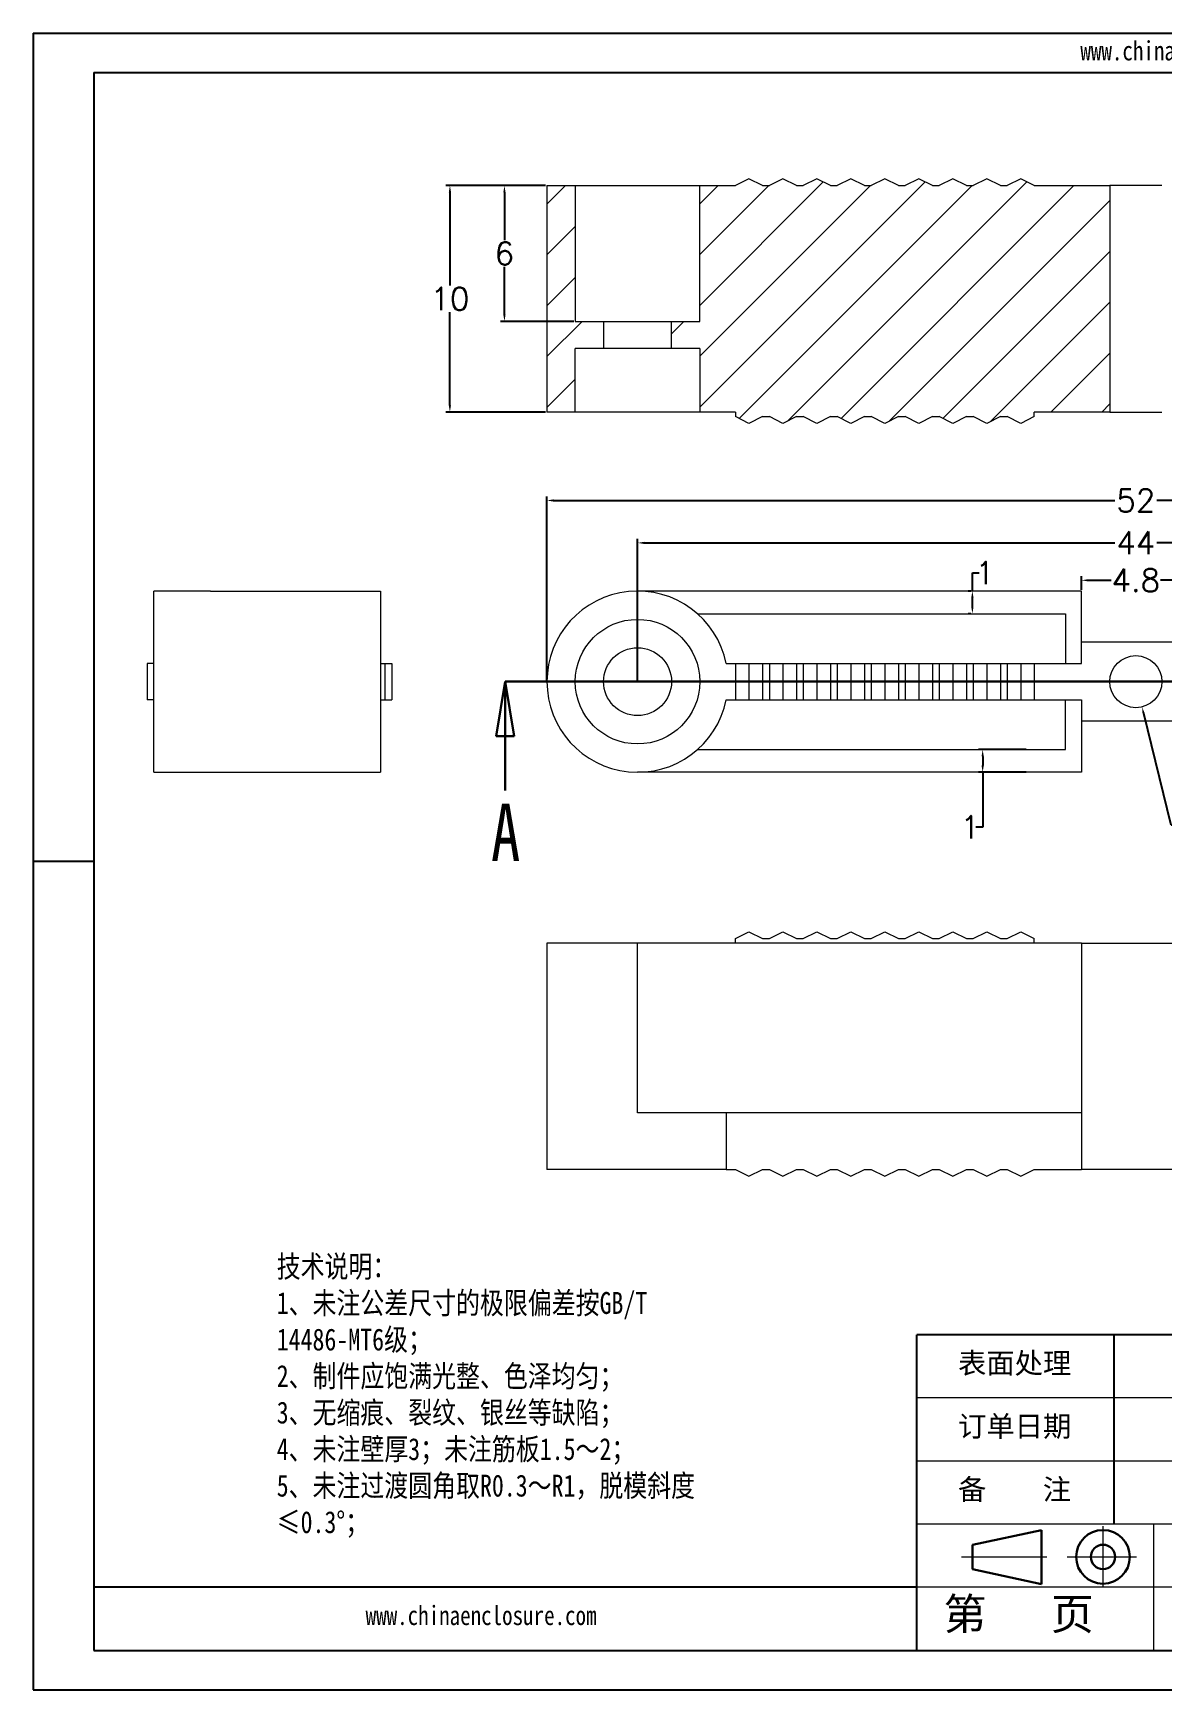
# Model space of a CAD drawing. Header units: inches. Extents: x 3735 to 5010, y 1126 to 1400.
# Drawn here: x 3735.5 to 3785.3, y 1125.7 to 1198.8 of the extents above; entities that cross this region are included whole.
import ezdxf

# ---------------------------------------------------------------- set-up
doc = ezdxf.new("R2010")
doc.units = ezdxf.units.IN
doc.header["$LTSCALE"] = 15
doc.linetypes.add('CENTER2', pattern=[28.575, 19.05, -3.175, 3.175, -3.175])
doc.linetypes.add('PHANTOM', pattern=[12.7, 6.35, -1.27, 1.27, -1.27, 1.27, -1.27])
doc.layers.add('文字', color=81, linetype='Continuous')
for name, color, linetype, lineweight in [('粗实线', 7, 'Continuous', 30), ('细实线', 3, 'Continuous', 9), ('细点划线', 2, 'CENTER2', 9)]:
    doc.layers.add(name, color=color, linetype=linetype, lineweight=lineweight)
doc.styles.add('SLDTEXTSTYLE0', font='TXT', dxfattribs={"width": 0.75})
doc.styles.get("Standard").update_dxf_attribs({"font": 'txt', "bigfont": 'gbcbig.shx'})
doc.styles.add('宋体', font='', dxfattribs={"width": 0.8, "height": 3.5})
doc.styles.get('宋体').set_extended_font_data('SimSun')
doc.dimstyles.new('1.5', dxfattribs={"dimtxt": 1, "dimasz": 0.3, "dimexe": 0.18, "dimexo": 0.0625, "dimgap": 0.09, "dimtad": 0, "dimtih": 1, "dimtoh": 1, "dimdsep": 46, "dimtxsty": 'Standard', "dimcen": 0, "dimclrd": 3, "dimclre": 3, "dimadec": 0, "dimazin": 2, "dimtfac": 1, "dimtofl": 0, "dimtmove": 0, "dimatfit": 3, "dimfxl": 1, "dimtolj": 1, "dimtzin": 0, "dimarcsym": 0})
pattern_1 = [(45, (47.1795, -297.1277), (-1.122532, 1.122532), [])]

# ---------------------------------------------------------------- blocks, each defined once
blk = doc.blocks.new('_CLOSED')
at = {"color": 0, "linetype": 'ByBlock', "lineweight": -2}
for p, q in [((-1, 0.166667), (0, 0)), ((-1, 0.166667), (-1, -0.166667)), ((0, 0), (-1, -0.166667)), ((0, 0), (-1, 0))]:
    blk.add_line(p, q, dxfattribs=at)
blk = doc.blocks.new('*D278')
at = {"color": 3, "lineweight": -2}
for p, q in [((3762.184, 1170.238), (3762.184, 1176.484)), ((3806.184, 1170.238), (3806.184, 1176.484)), ((3762.484, 1176.304), (3783.26, 1176.304)), ((3805.884, 1176.304), (3785.107, 1176.304))]:
    blk.add_line(p, q, dxfattribs=at)
at = {"color": 3}
for points in [[(3762.484, 1176.354), (3762.484, 1176.254), (3762.184, 1176.304)], [(3805.884, 1176.354), (3805.884, 1176.254), (3806.184, 1176.304)]]:
    blk.add_solid(points, dxfattribs=at)
at = {"layer": 'Defpoints', "color": 0}
for p in [(3806.184, 1176.304), (3762.184, 1170.176), (3806.184, 1170.176)]:
    blk.add_point(p, dxfattribs=at)
at = {"color": 0, "insert": (3784.184, 1176.304), "char_height": 1, "attachment_point": 5}
blk.add_mtext('\\A1;44', dxfattribs=at)
blk = doc.blocks.new('*D282')
at = {"color": 3, "lineweight": -2}
for p, q in [((3758.184, 1170.238), (3758.184, 1178.357)), ((3758.484, 1178.177), (3783.26, 1178.177)), ((3809.884, 1178.177), (3785.107, 1178.177)), ((3810.184, 1170.238), (3810.184, 1178.357))]:
    blk.add_line(p, q, dxfattribs=at)
at = {"color": 3}
for points in [[(3758.484, 1178.227), (3758.484, 1178.127), (3758.184, 1178.177)], [(3809.884, 1178.227), (3809.884, 1178.127), (3810.184, 1178.177)]]:
    blk.add_solid(points, dxfattribs=at)
at = {"layer": 'Defpoints', "color": 0}
for p in [(3758.184, 1178.177), (3758.184, 1170.176), (3810.184, 1170.176)]:
    blk.add_point(p, dxfattribs=at)
at = {"color": 0, "insert": (3784.184, 1178.177), "char_height": 1, "attachment_point": 5}
blk.add_mtext('\\A1;52', dxfattribs=at)
blk = doc.blocks.new('*D284')
at = {"color": 3, "lineweight": -2}
for p, q in [((3779.349, 1167.176), (3777.242, 1167.176)), ((3777.422, 1166.876), (3777.422, 1166.476)), ((3779.349, 1166.176), (3777.242, 1166.176)), ((3777.422, 1166.176), (3777.422, 1163.752)), ((3777.422, 1163.752), (3777.122, 1163.752))]:
    blk.add_line(p, q, dxfattribs=at)
at = {"color": 3}
for points in [[(3777.372, 1166.876), (3777.472, 1166.876), (3777.422, 1167.176)], [(3777.372, 1166.476), (3777.472, 1166.476), (3777.422, 1166.176)]]:
    blk.add_solid(points, dxfattribs=at)
at = {"layer": 'Defpoints', "color": 0}
for p in [(3779.412, 1167.176), (3777.422, 1166.176), (3779.412, 1166.176)]:
    blk.add_point(p, dxfattribs=at)
at = {"color": 0, "insert": (3776.866, 1163.752), "char_height": 1, "attachment_point": 5}
blk.add_mtext('\\A1;1', dxfattribs=at)
blk = doc.blocks.new('*D287')
at = {"color": 3, "lineweight": -2}
for p, q in [((3785.746, 1163.836), (3784.531, 1168.768)), ((3786.046, 1163.836), (3785.746, 1163.836))]:
    blk.add_line(p, q, dxfattribs=at)
at = {"color": 3}
blk.add_solid([(3784.579, 1168.78), (3784.482, 1168.756), (3784.459, 1169.059)], dxfattribs=at)
at = {"layer": 'Defpoints', "color": 0}
for p in [(3783.908, 1171.292), (3784.459, 1169.059)]:
    blk.add_point(p, dxfattribs=at)
at = {"color": 0, "insert": (3787.636, 1163.836), "char_height": 1, "attachment_point": 5}
blk.add_mtext('\\A1;∅2.3', dxfattribs=at)
blk = doc.blocks.new('*D291')
at = {"color": 3, "lineweight": -2}
for p, q in [((3776.968, 1174.176), (3776.968, 1174.976)), ((3776.968, 1174.976), (3777.268, 1174.976)), ((3776.906, 1174.176), (3776.788, 1174.176)), ((3776.968, 1173.476), (3776.968, 1173.876)), ((3776.906, 1173.176), (3776.788, 1173.176))]:
    blk.add_line(p, q, dxfattribs=at)
at = {"color": 3}
for points in [[(3776.918, 1173.876), (3777.018, 1173.876), (3776.968, 1174.176)], [(3776.918, 1173.476), (3777.018, 1173.476), (3776.968, 1173.176)]]:
    blk.add_solid(points, dxfattribs=at)
at = {"layer": 'Defpoints', "color": 0}
for p in [(3776.968, 1174.176), (3776.968, 1174.176), (3776.968, 1173.176)]:
    blk.add_point(p, dxfattribs=at)
at = {"color": 0, "insert": (3777.525, 1174.976), "char_height": 1, "attachment_point": 5}
blk.add_mtext('\\A1;1', dxfattribs=at)
blk = doc.blocks.new('*D292')
at = {"color": 3, "lineweight": -2}
for p, q in [((3781.784, 1174.238), (3781.784, 1174.831)), ((3782.084, 1174.651), (3783.094, 1174.651)), ((3786.284, 1174.651), (3785.274, 1174.651)), ((3786.584, 1174.238), (3786.584, 1174.831))]:
    blk.add_line(p, q, dxfattribs=at)
at = {"color": 3}
for points in [[(3782.084, 1174.701), (3782.084, 1174.601), (3781.784, 1174.651)], [(3786.284, 1174.701), (3786.284, 1174.601), (3786.584, 1174.651)]]:
    blk.add_solid(points, dxfattribs=at)
at = {"layer": 'Defpoints', "color": 0}
for p in [(3781.784, 1174.176), (3786.584, 1174.651), (3786.584, 1174.176)]:
    blk.add_point(p, dxfattribs=at)
at = {"color": 0, "insert": (3784.184, 1174.651), "char_height": 1, "attachment_point": 5}
blk.add_mtext('\\A1;4.8', dxfattribs=at)
blk = doc.blocks.new('*D294')
at = {"color": 3, "lineweight": -2}
for p, q in [((3758.121, 1192.082), (3756.128, 1192.082)), ((3756.308, 1191.782), (3756.308, 1189.672)), ((3756.308, 1186.382), (3756.308, 1188.492)), ((3759.371, 1186.082), (3756.128, 1186.082))]:
    blk.add_line(p, q, dxfattribs=at)
at = {"color": 3}
for points in [[(3756.258, 1191.782), (3756.358, 1191.782), (3756.308, 1192.082)], [(3756.258, 1186.382), (3756.358, 1186.382), (3756.308, 1186.082)]]:
    blk.add_solid(points, dxfattribs=at)
at = {"layer": 'Defpoints', "color": 0}
for p in [(3756.308, 1192.082), (3758.184, 1192.082), (3759.434, 1186.082)]:
    blk.add_point(p, dxfattribs=at)
at = {"color": 0, "insert": (3756.308, 1189.082), "char_height": 1, "attachment_point": 5}
blk.add_mtext('\\A1;6', dxfattribs=at)
blk = doc.blocks.new('*D297')
at = {"color": 3, "lineweight": -2}
for p, q in [((3758.121, 1192.082), (3753.72, 1192.082)), ((3753.9, 1191.782), (3753.9, 1187.672)), ((3753.9, 1182.382), (3753.9, 1186.492)), ((3758.121, 1182.082), (3753.72, 1182.082))]:
    blk.add_line(p, q, dxfattribs=at)
at = {"color": 3}
for points in [[(3753.85, 1191.782), (3753.95, 1191.782), (3753.9, 1192.082)], [(3753.85, 1182.382), (3753.95, 1182.382), (3753.9, 1182.082)]]:
    blk.add_solid(points, dxfattribs=at)
at = {"layer": 'Defpoints', "color": 0}
for p in [(3753.9, 1192.082), (3758.184, 1192.082), (3758.184, 1182.082)]:
    blk.add_point(p, dxfattribs=at)
at = {"color": 0, "insert": (3753.9, 1187.082), "char_height": 1, "attachment_point": 5}
blk.add_mtext('\\A1;10', dxfattribs=at)

msp = doc.modelspace()

# ---------------------------------------------------------------- hatches: boundary and pattern name
at = {"linetype": 'Continuous', "lineweight": 0}
h = msp.add_hatch(dxfattribs=at)
h.set_pattern_fill('ANSI31', color=4, scale=0.5, style=0)
h.set_pattern_definition(pattern_1)
h.paths.add_polyline_path([(3759.434, 1186.082), (3759.434, 1192.082), (3758.184, 1192.082), (3758.184, 1182.082), (3759.434, 1182.082), (3759.434, 1184.882), (3760.684, 1184.882), (3760.684, 1186.082)], flags=0)
h = msp.add_hatch(dxfattribs=at)
h.set_pattern_fill('ANSI31', color=4, scale=0.5, style=0)
h.set_pattern_definition(pattern_1)
h.paths.add_polyline_path([(3772.203, 1192.082), (3771.603, 1192.382), (3771.003, 1192.082), (3770.703, 1192.082), (3770.103, 1192.382), (3769.503, 1192.082), (3769.203, 1192.082), (3768.603, 1192.382), (3768.003, 1192.082), (3767.703, 1192.082), (3767.103, 1192.382), (3766.503, 1192.082), (3764.934, 1192.082), (3764.934, 1186.082), (3763.684, 1186.082), (3763.684, 1184.882), (3764.934, 1184.882), (3764.934, 1182.082), (3766.503, 1182.082), (3766.503, 1181.882), (3767.103, 1181.582), (3767.703, 1181.882), (3768.003, 1181.882), (3768.603, 1181.582), (3769.203, 1181.882), (3769.503, 1181.882), (3770.103, 1181.582), (3770.703, 1181.882), (3771.003, 1181.882), (3771.603, 1181.582), (3772.203, 1181.882), (3772.503, 1181.882), (3773.103, 1181.582), (3773.703, 1181.882), (3774.003, 1181.882), (3774.603, 1181.582), (3775.203, 1181.882), (3775.503, 1181.882), (3776.103, 1181.582), (3776.703, 1181.882), (3777.003, 1181.882), (3777.603, 1181.582), (3778.203, 1181.882), (3778.503, 1181.882), (3779.103, 1181.582), (3779.703, 1181.882), (3779.703, 1182.082), (3783.034, 1182.082), (3783.034, 1192.082), (3779.703, 1192.082), (3779.103, 1192.382), (3778.503, 1192.082), (3778.203, 1192.082), (3777.603, 1192.382), (3777.003, 1192.082), (3776.703, 1192.082), (3776.103, 1192.382), (3775.503, 1192.082), (3775.203, 1192.082), (3774.603, 1192.382), (3774.003, 1192.082), (3773.703, 1192.082), (3773.103, 1192.382), (3772.503, 1192.082)], flags=0)

# ---------------------------------------------------------------- linework, layer by layer
for p, q in [((3735.499, 1198.813), (3838.964, 1198.813)), ((3735.499, 1198.813), (3735.499, 1125.657)), ((3738.176, 1197.071), (3837.222, 1197.071)), ((3738.176, 1197.071), (3738.176, 1127.398)), ((3738.176, 1162.235), (3735.499, 1162.235)), ((3735.499, 1159.525), (3735.499, 1125.657)), ((3795.418, 1141.333), (3774.516, 1141.333)), ((3774.516, 1127.398), (3774.516, 1141.333)), ((3783.225, 1132.972), (3783.225, 1141.333)), ((3774.516, 1130.185), (3738.176, 1130.185)), ((3738.176, 1127.398), (3837.222, 1127.398)), ((3735.499, 1125.657), (3838.964, 1125.657)), ((3735.499, 1125.657), (3783.399, 1125.657))]:
    msp.add_line(p, q)
at = {"color": 7, "linetype": 'Continuous', "lineweight": 15}
for p, q in [((3758.184, 1192.082), (3758.184, 1182.082)), ((3758.184, 1192.082), (3759.434, 1192.082)), ((3759.434, 1192.082), (3759.434, 1186.082)), ((3759.434, 1192.082), (3764.934, 1192.082)), ((3764.934, 1186.082), (3764.934, 1192.082)), ((3764.934, 1192.082), (3766.503, 1192.082)), ((3767.103, 1192.382), (3766.503, 1192.082)), ((3767.703, 1192.082), (3767.103, 1192.382)), ((3767.703, 1192.082), (3768.003, 1192.082)), ((3768.603, 1192.382), (3768.003, 1192.082)), ((3769.203, 1192.082), (3768.603, 1192.382)), ((3769.203, 1192.082), (3769.503, 1192.082)), ((3770.103, 1192.382), (3769.503, 1192.082)), ((3770.703, 1192.082), (3770.103, 1192.382)), ((3770.703, 1192.082), (3771.003, 1192.082)), ((3771.603, 1192.382), (3771.003, 1192.082)), ((3772.203, 1192.082), (3771.603, 1192.382)), ((3772.203, 1192.082), (3772.503, 1192.082)), ((3773.103, 1192.382), (3772.503, 1192.082)), ((3773.703, 1192.082), (3773.103, 1192.382)), ((3773.703, 1192.082), (3774.003, 1192.082)), ((3774.603, 1192.382), (3774.003, 1192.082)), ((3775.203, 1192.082), (3774.603, 1192.382)), ((3775.203, 1192.082), (3775.503, 1192.082)), ((3776.103, 1192.382), (3775.503, 1192.082)), ((3776.703, 1192.082), (3776.103, 1192.382)), ((3776.703, 1192.082), (3777.003, 1192.082)), ((3777.603, 1192.382), (3777.003, 1192.082)), ((3778.203, 1192.082), (3777.603, 1192.382)), ((3778.203, 1192.082), (3778.503, 1192.082)), ((3779.103, 1192.382), (3778.503, 1192.082)), ((3779.703, 1192.082), (3779.103, 1192.382)), ((3779.703, 1192.082), (3783.034, 1192.082)), ((3783.034, 1192.082), (3783.034, 1182.082)), ((3785.334, 1192.082), (3783.034, 1192.082)), ((3759.434, 1186.082), (3760.684, 1186.082)), ((3760.684, 1186.082), (3760.684, 1184.882)), ((3760.684, 1186.082), (3763.684, 1186.082)), ((3763.684, 1184.882), (3763.684, 1186.082)), ((3763.684, 1186.082), (3764.934, 1186.082)), ((3759.434, 1182.082), (3759.434, 1184.882)), ((3760.684, 1184.882), (3759.434, 1184.882)), ((3763.684, 1184.882), (3760.684, 1184.882)), ((3764.934, 1184.882), (3763.684, 1184.882)), ((3764.934, 1184.882), (3764.934, 1182.082)), ((3759.434, 1182.082), (3758.184, 1182.082)), ((3764.934, 1182.082), (3759.434, 1182.082)), ((3766.503, 1182.082), (3764.934, 1182.082)), ((3766.503, 1182.082), (3766.503, 1181.882)), ((3767.103, 1181.582), (3766.503, 1181.882)), ((3767.703, 1181.882), (3767.103, 1181.582)), ((3767.703, 1181.882), (3768.003, 1181.882)), ((3768.603, 1181.582), (3768.003, 1181.882)), ((3769.203, 1181.882), (3768.603, 1181.582)), ((3769.203, 1181.882), (3769.503, 1181.882)), ((3770.103, 1181.582), (3769.503, 1181.882)), ((3770.703, 1181.882), (3770.103, 1181.582)), ((3770.703, 1181.882), (3771.003, 1181.882)), ((3771.603, 1181.582), (3771.003, 1181.882)), ((3772.203, 1181.882), (3771.603, 1181.582)), ((3772.203, 1181.882), (3772.503, 1181.882)), ((3773.103, 1181.582), (3772.503, 1181.882)), ((3773.703, 1181.882), (3773.103, 1181.582)), ((3773.703, 1181.882), (3774.003, 1181.882)), ((3774.603, 1181.582), (3774.003, 1181.882)), ((3775.203, 1181.882), (3774.603, 1181.582)), ((3775.203, 1181.882), (3775.503, 1181.882)), ((3776.103, 1181.582), (3775.503, 1181.882)), ((3776.703, 1181.882), (3776.103, 1181.582)), ((3776.703, 1181.882), (3777.003, 1181.882)), ((3777.603, 1181.582), (3777.003, 1181.882)), ((3778.203, 1181.882), (3777.603, 1181.582)), ((3778.203, 1181.882), (3778.503, 1181.882)), ((3779.103, 1181.582), (3778.503, 1181.882)), ((3779.703, 1181.882), (3779.103, 1181.582)), ((3783.034, 1182.082), (3779.703, 1182.082)), ((3779.703, 1181.882), (3779.703, 1182.082)), ((3783.034, 1182.082), (3785.334, 1182.082)), ((3743.333, 1174.176), (3740.833, 1174.176)), ((3740.833, 1166.176), (3740.833, 1174.176)), ((3743.333, 1174.176), (3750.833, 1174.176)), ((3750.833, 1174.176), (3750.833, 1166.176)), ((3781.784, 1174.176), (3762.184, 1174.176)), ((3781.784, 1171.926), (3781.784, 1174.176)), ((3764.829, 1173.176), (3781.084, 1173.176)), ((3781.084, 1173.176), (3781.084, 1170.976)), ((3781.784, 1170.976), (3781.784, 1171.926)), ((3786.584, 1171.926), (3781.784, 1171.926)), ((3740.533, 1170.976), (3740.533, 1169.376)), ((3740.833, 1170.976), (3740.533, 1170.976)), ((3750.833, 1170.976), (3751.033, 1170.976)), ((3751.033, 1170.976), (3751.033, 1169.376)), ((3751.033, 1170.976), (3751.333, 1170.976)), ((3751.333, 1170.976), (3751.333, 1169.376)), ((3766.103, 1170.976), (3766.503, 1170.976)), ((3766.503, 1170.976), (3766.503, 1169.376)), ((3766.503, 1170.976), (3767.103, 1170.976)), ((3767.103, 1170.976), (3767.103, 1169.376)), ((3767.103, 1170.976), (3767.703, 1170.976)), ((3767.703, 1170.976), (3767.703, 1169.376)), ((3767.703, 1170.976), (3768.003, 1170.976)), ((3768.003, 1170.976), (3768.003, 1169.376)), ((3768.003, 1170.976), (3768.603, 1170.976)), ((3768.603, 1170.976), (3768.603, 1169.376)), ((3768.603, 1170.976), (3769.203, 1170.976)), ((3769.203, 1170.976), (3769.203, 1169.376)), ((3769.203, 1170.976), (3769.503, 1170.976)), ((3769.503, 1170.976), (3769.503, 1169.376)), ((3769.503, 1170.976), (3770.103, 1170.976)), ((3770.103, 1170.976), (3770.103, 1169.376)), ((3770.103, 1170.976), (3770.703, 1170.976)), ((3770.703, 1170.976), (3770.703, 1169.376)), ((3770.703, 1170.976), (3771.003, 1170.976)), ((3771.003, 1170.976), (3771.003, 1169.376)), ((3771.003, 1170.976), (3771.603, 1170.976)), ((3771.603, 1170.976), (3771.603, 1169.376)), ((3771.603, 1170.976), (3772.203, 1170.976)), ((3772.203, 1170.976), (3772.203, 1169.376)), ((3772.203, 1170.976), (3772.503, 1170.976)), ((3772.503, 1170.976), (3772.503, 1169.376)), ((3772.503, 1170.976), (3773.103, 1170.976)), ((3773.103, 1170.976), (3773.103, 1169.376)), ((3773.103, 1170.976), (3773.703, 1170.976)), ((3773.703, 1170.976), (3773.703, 1169.376)), ((3773.703, 1170.976), (3774.003, 1170.976)), ((3774.003, 1170.976), (3774.003, 1169.376)), ((3774.003, 1170.976), (3774.603, 1170.976)), ((3774.603, 1170.976), (3774.603, 1169.376)), ((3774.603, 1170.976), (3775.203, 1170.976)), ((3775.203, 1170.976), (3775.203, 1169.376)), ((3775.203, 1170.976), (3775.503, 1170.976)), ((3775.503, 1170.976), (3775.503, 1169.376)), ((3775.503, 1170.976), (3776.103, 1170.976)), ((3776.103, 1170.976), (3776.103, 1169.376)), ((3776.103, 1170.976), (3776.703, 1170.976)), ((3776.703, 1170.976), (3776.703, 1169.376)), ((3776.703, 1170.976), (3777.003, 1170.976)), ((3777.003, 1170.976), (3777.003, 1169.376)), ((3777.003, 1170.976), (3777.603, 1170.976)), ((3777.603, 1170.976), (3777.603, 1169.376)), ((3777.603, 1170.976), (3778.203, 1170.976)), ((3778.203, 1170.976), (3778.203, 1169.376)), ((3778.203, 1170.976), (3778.503, 1170.976)), ((3778.503, 1170.976), (3778.503, 1169.376)), ((3778.503, 1170.976), (3779.103, 1170.976)), ((3779.103, 1170.976), (3779.103, 1169.376)), ((3779.103, 1170.976), (3779.703, 1170.976)), ((3779.703, 1170.976), (3779.703, 1169.376)), ((3779.703, 1170.976), (3781.784, 1170.976)), ((3740.833, 1169.376), (3740.533, 1169.376)), ((3750.833, 1169.376), (3751.033, 1169.376)), ((3751.033, 1169.376), (3751.333, 1169.376)), ((3766.103, 1169.376), (3766.503, 1169.376)), ((3766.503, 1169.376), (3767.103, 1169.376)), ((3767.103, 1169.376), (3767.703, 1169.376)), ((3767.703, 1169.376), (3768.003, 1169.376)), ((3768.003, 1169.376), (3768.603, 1169.376)), ((3768.603, 1169.376), (3769.203, 1169.376)), ((3769.203, 1169.376), (3769.503, 1169.376)), ((3769.503, 1169.376), (3770.103, 1169.376)), ((3770.103, 1169.376), (3770.703, 1169.376)), ((3770.703, 1169.376), (3771.003, 1169.376)), ((3771.003, 1169.376), (3771.603, 1169.376)), ((3771.603, 1169.376), (3772.203, 1169.376)), ((3772.203, 1169.376), (3772.503, 1169.376)), ((3772.503, 1169.376), (3773.103, 1169.376)), ((3773.103, 1169.376), (3773.703, 1169.376)), ((3773.703, 1169.376), (3774.003, 1169.376)), ((3774.003, 1169.376), (3774.603, 1169.376)), ((3774.603, 1169.376), (3775.203, 1169.376)), ((3775.203, 1169.376), (3775.503, 1169.376)), ((3775.503, 1169.376), (3776.103, 1169.376)), ((3776.103, 1169.376), (3776.703, 1169.376)), ((3776.703, 1169.376), (3777.003, 1169.376)), ((3777.003, 1169.376), (3777.603, 1169.376)), ((3777.603, 1169.376), (3778.203, 1169.376)), ((3778.203, 1169.376), (3778.503, 1169.376)), ((3778.503, 1169.376), (3779.103, 1169.376)), ((3779.103, 1169.376), (3779.703, 1169.376)), ((3779.703, 1169.376), (3781.784, 1169.376)), ((3781.084, 1167.176), (3781.084, 1169.376)), ((3781.784, 1169.376), (3781.784, 1168.426)), ((3786.584, 1168.426), (3781.784, 1168.426)), ((3781.784, 1168.426), (3781.784, 1166.176)), ((3764.829, 1167.176), (3781.084, 1167.176)), ((3740.833, 1166.176), (3743.333, 1166.176)), ((3743.333, 1166.176), (3750.833, 1166.176)), ((3781.784, 1166.176), (3762.184, 1166.176)), ((3766.503, 1158.833), (3767.103, 1159.133)), ((3766.503, 1158.633), (3766.503, 1158.833)), ((3767.103, 1159.133), (3767.703, 1158.833)), ((3767.703, 1158.833), (3768.003, 1158.833)), ((3768.003, 1158.833), (3768.603, 1159.133)), ((3768.603, 1159.133), (3769.203, 1158.833)), ((3769.203, 1158.833), (3769.503, 1158.833)), ((3769.503, 1158.833), (3770.103, 1159.133)), ((3770.103, 1159.133), (3770.703, 1158.833)), ((3770.703, 1158.833), (3771.003, 1158.833)), ((3771.003, 1158.833), (3771.603, 1159.133)), ((3771.603, 1159.133), (3772.203, 1158.833)), ((3772.203, 1158.833), (3772.503, 1158.833)), ((3772.503, 1158.833), (3773.103, 1159.133)), ((3773.103, 1159.133), (3773.703, 1158.833)), ((3773.703, 1158.833), (3774.003, 1158.833)), ((3774.003, 1158.833), (3774.603, 1159.133)), ((3774.603, 1159.133), (3775.203, 1158.833)), ((3775.203, 1158.833), (3775.503, 1158.833)), ((3775.503, 1158.833), (3776.103, 1159.133)), ((3776.103, 1159.133), (3776.703, 1158.833)), ((3776.703, 1158.833), (3777.003, 1158.833)), ((3777.003, 1158.833), (3777.603, 1159.133)), ((3777.603, 1159.133), (3778.203, 1158.833)), ((3778.203, 1158.833), (3778.503, 1158.833)), ((3778.503, 1158.833), (3779.103, 1159.133)), ((3779.103, 1159.133), (3779.703, 1158.833)), ((3779.703, 1158.633), (3779.703, 1158.833)), ((3758.184, 1158.633), (3758.184, 1148.633)), ((3762.184, 1158.633), (3758.184, 1158.633)), ((3762.184, 1151.133), (3762.184, 1158.633)), ((3781.784, 1158.633), (3762.184, 1158.633)), ((3781.784, 1158.633), (3781.784, 1151.133)), ((3781.784, 1158.633), (3786.584, 1158.633)), ((3781.784, 1151.133), (3762.184, 1151.133)), ((3766.103, 1151.133), (3766.103, 1148.633)), ((3781.784, 1151.133), (3781.784, 1148.633)), ((3766.103, 1148.633), (3758.184, 1148.633)), ((3766.103, 1148.633), (3766.503, 1148.633)), ((3766.503, 1148.633), (3767.103, 1148.333)), ((3767.103, 1148.333), (3767.703, 1148.633)), ((3767.703, 1148.633), (3768.003, 1148.633)), ((3768.003, 1148.633), (3768.603, 1148.333)), ((3768.603, 1148.333), (3769.203, 1148.633)), ((3769.203, 1148.633), (3769.503, 1148.633)), ((3769.503, 1148.633), (3770.103, 1148.333)), ((3770.103, 1148.333), (3770.703, 1148.633)), ((3770.703, 1148.633), (3771.003, 1148.633)), ((3771.003, 1148.633), (3771.603, 1148.333)), ((3771.603, 1148.333), (3772.203, 1148.633)), ((3772.203, 1148.633), (3772.503, 1148.633)), ((3772.503, 1148.633), (3773.103, 1148.333)), ((3773.103, 1148.333), (3773.703, 1148.633)), ((3773.703, 1148.633), (3774.003, 1148.633)), ((3774.003, 1148.633), (3774.603, 1148.333)), ((3774.603, 1148.333), (3775.203, 1148.633)), ((3775.203, 1148.633), (3775.503, 1148.633)), ((3775.503, 1148.633), (3776.103, 1148.333)), ((3776.103, 1148.333), (3776.703, 1148.633)), ((3776.703, 1148.633), (3777.003, 1148.633)), ((3777.003, 1148.633), (3777.603, 1148.333)), ((3777.603, 1148.333), (3778.203, 1148.633)), ((3778.203, 1148.633), (3778.503, 1148.633)), ((3778.503, 1148.633), (3779.103, 1148.333)), ((3779.103, 1148.333), (3779.703, 1148.633)), ((3779.703, 1148.633), (3781.784, 1148.633)), ((3786.584, 1148.633), (3781.784, 1148.633))]:
    msp.add_line(p, q, dxfattribs=at)
at = {"color": 1, "linetype": 'PHANTOM', "lineweight": 30}
msp.add_line((3812.132, 1170.176), (3756.339, 1170.176), dxfattribs=at)
at = {"color": 7, "linetype": 'Continuous', "lineweight": 30}
msp.add_line((3756.339, 1165.376), (3756.339, 1170.176), dxfattribs=at)
at = {"color": 7, "linetype": 'Continuous', "lineweight": 15}
for centre, radius in [((3762.184, 1170.176), 2.75), ((3762.184, 1170.176), 1.5), ((3784.184, 1170.176), 1.15)]:
    msp.add_circle(centre, radius, dxfattribs=at)
msp.add_arc((3762.184, 1170.176), 4, 11.53696, 348.46304, dxfattribs=at)
at = {"layer": '粗实线', "color": 7}
for p, q in [((3780.024, 1132.712), (3776.979, 1132.066)), ((3780.024, 1132.712), (3780.024, 1130.325)), ((3776.979, 1132.066), (3776.979, 1130.989)), ((3776.979, 1130.989), (3780.024, 1130.325))]:
    msp.add_line(p, q, dxfattribs=at)
for radius in [1.184, 0.538]:
    msp.add_circle((3782.734, 1131.528), radius, dxfattribs=at)
at = {"layer": '细实线', "color": 7}
for p, q in [((3795.418, 1138.546), (3774.516, 1138.546)), ((3795.418, 1135.759), (3774.516, 1135.759)), ((3837.222, 1132.972), (3774.516, 1132.972)), ((3784.967, 1132.972), (3784.967, 1127.398)), ((3795.418, 1130.185), (3774.516, 1130.185))]:
    msp.add_line(p, q, dxfattribs=at)
at = {"layer": '细点划线', "color": 7}
for p, q in [((3782.734, 1132.89), (3782.734, 1130.185)), ((3776.493, 1131.528), (3780.257, 1131.528)), ((3781.151, 1131.528), (3784.211, 1131.528))]:
    msp.add_line(p, q, dxfattribs=at)

# ---------------------------------------------------------------- block references
at = {"color": 7, "linetype": 'Continuous', "lineweight": 30, "xscale": 2.399999999999977, "yscale": 2.399999999999977, "zscale": 0.4, "rotation": 90}
msp.add_blockref('_CLOSED', (3756.339, 1170.176), dxfattribs=at)

# ---------------------------------------------------------------- texts
at = {"color": 7, "linetype": 'Continuous', "insert": (3755.713, 1164.793), "char_height": 2.54, "attachment_point": 1, "style": 'SLDTEXTSTYLE0'}
msp.add_mtext('A', dxfattribs=at)
at = {"char_height": 0.91653, "width": 520.9074, "attachment_point": 1}
for s, insert in [('{\\fSimHei|b0|i0|c134|p49;表面处理}', (3776.334, 1140.542)), ('{\\fSimHei|b0|i0|c134|p49;订单日期}', (3776.334, 1137.755)), ('{\\fSimHei|b0|i0|c134|p49;备    注}', (3776.334, 1134.968))]:
    msp.add_mtext(s, dxfattribs=dict(at, insert=insert))
at = {"layer": '文字', "color": 0, "attachment_point": 1, "style": '宋体'}
for s, insert, char_height, width in [('www.chinaenclosure.com', (3781.737, 1198.462), 0.85156, 14.96106), ('{\\H1.111x;技术说明：\\P1、未注公差尺寸的极限偏差按GB/T 14486-MT6级；\\P2、制件应饱满光整、色泽均匀；\\P3、无缩痕、裂纹、银丝等缺陷；\\P4、未注壁厚3；未注筋板1.5～2；\\P5、未注过渡圆角取R0.3～R1，脱模斜度≤0.3%%D；}', (3746.254, 1144.838), 0.87091, 19.61677), ('www.chinaenclosure.com', (3750.18, 1129.37), 0.85156, 14.96106)]:
    msp.add_mtext(s, dxfattribs=dict(at, insert=insert, char_height=char_height, width=width))
at = {"layer": '细实线', "color": 7, "insert": (3775.689, 1129.706), "char_height": 1.39346, "width": 10.45094, "attachment_point": 1}
msp.add_mtext('{\\fSimSun|b0|i0|c134|p54;第   页}', dxfattribs=at)

# ---------------------------------------------------------------- dimensions: what is measured, and where the dimension line sits
for base, p1, p2, picture, middle in [((3753.9, 1192.082), (3758.184, 1182.082), (3758.184, 1192.082), '*D297', (3753.9, 1187.082)), ((3776.968, 1174.176), (3776.968, 1173.176), (3776.968, 1174.176), '*D291', (3777.525, 1174.976)), ((3777.422, 1166.176), (3779.412, 1167.176), (3779.412, 1166.176), '*D284', (3776.866, 1163.752))]:
    dim = msp.add_linear_dim(base=base, p1=p1, p2=p2, angle=90, dimstyle='1.5')
    dim.commit()
    dim.dimension.update_dxf_attribs({"geometry": picture, "text_midpoint": middle, "dimtype": 160})
dim = msp.add_linear_dim(base=(3756.308, 1192.082), p1=(3759.434, 1186.082), p2=(3758.184, 1192.082), angle=90, dimstyle='1.5')
dim.commit()
dim.dimension.update_dxf_attribs({"geometry": '*D294', "text_midpoint": (3756.308, 1189.082)})
dim = msp.add_linear_dim(base=(3758.184, 1178.177), p1=(3810.184, 1170.176), p2=(3758.184, 1170.176), dimstyle='1.5')
dim.commit()
dim.dimension.update_dxf_attribs({"geometry": '*D282', "text_midpoint": (3784.184, 1178.177), "dimtype": 160})
for base, p1, p2, picture, middle in [((3806.184, 1176.304), (3762.184, 1170.176), (3806.184, 1170.176), '*D278', (3784.184, 1176.304)), ((3786.584, 1174.651), (3781.784, 1174.176), (3786.584, 1174.176), '*D292', (3784.184, 1174.651))]:
    dim = msp.add_linear_dim(base=base, p1=p1, p2=p2, dimstyle='1.5')
    dim.commit()
    dim.dimension.update_dxf_attribs({"geometry": picture, "text_midpoint": middle})
dim = msp.add_diameter_dim_2p(p1=(3783.908, 1171.292), p2=(3784.459, 1169.059), dimstyle='1.5')
dim.commit()
dim.dimension.update_dxf_attribs({"geometry": '*D287', "text_midpoint": (3787.636, 1163.836), "dimtype": 163})

doc.saveas('drawing.dxf')
